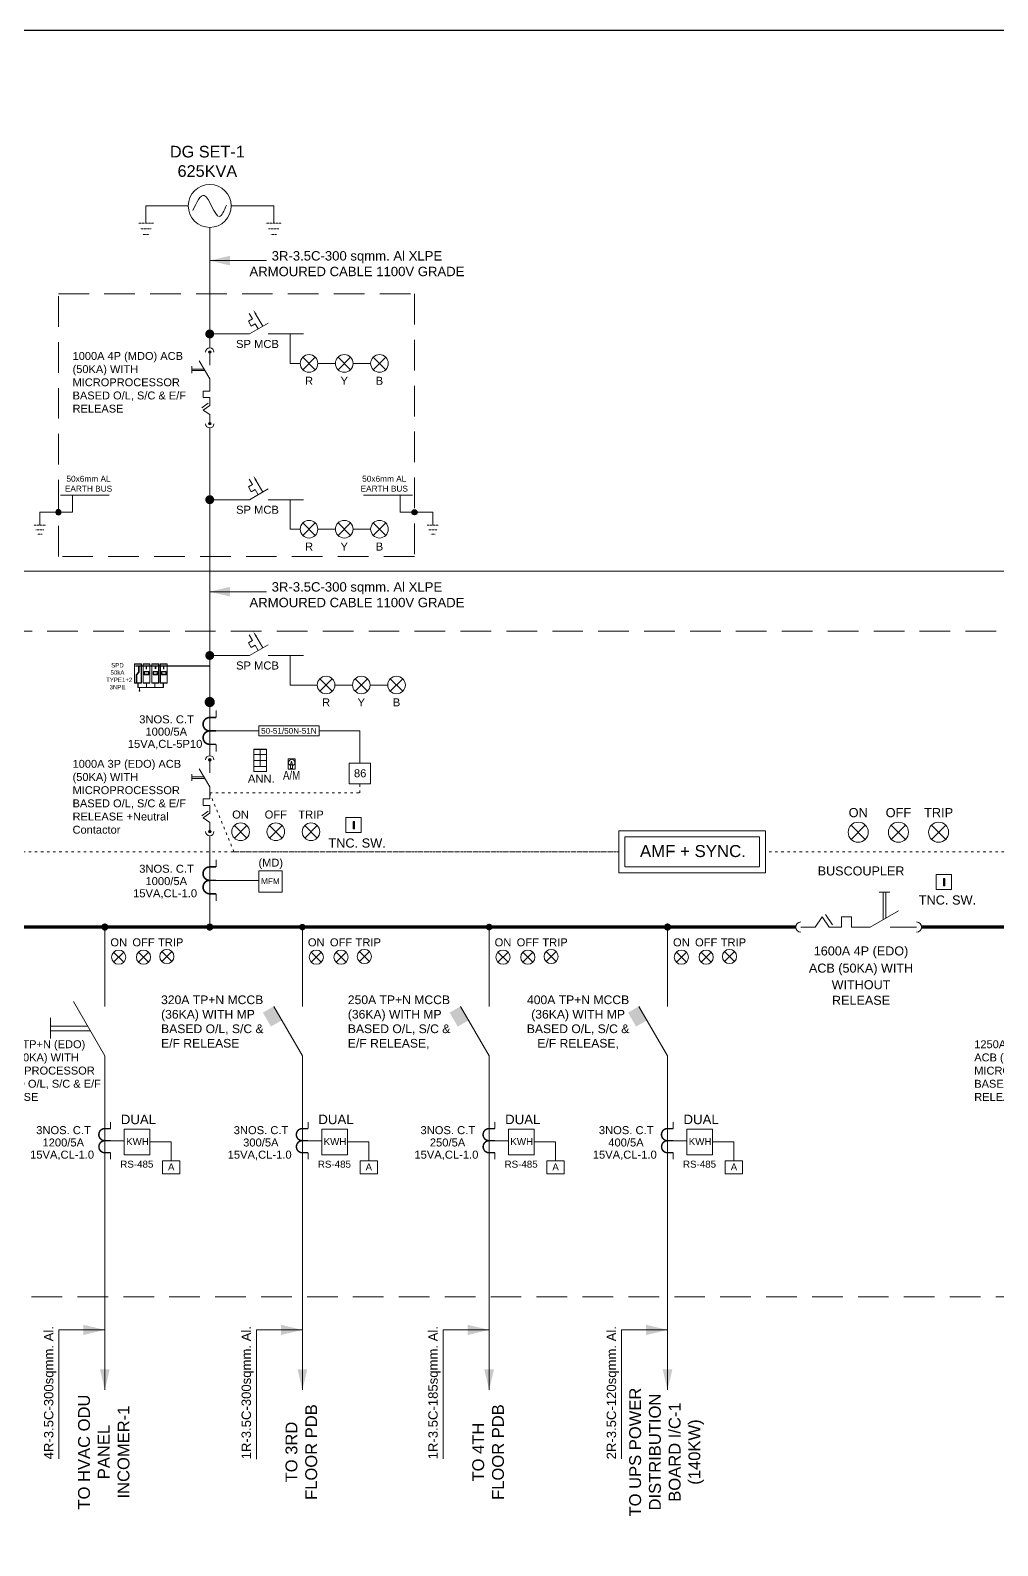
# Model space of a CAD drawing. Header units: millimetres. Extents: x 4788360 to 4919790, y -2746394 to -2630633.
# Drawn here: x 4836595 to 4860299, y -2710957 to -2673833 of the extents above; entities that cross this region are included whole.
import ezdxf
from ezdxf.enums import TextEntityAlignment as Align

# ---------------------------------------------------------------- set-up
doc = ezdxf.new("R2010")
doc.units = ezdxf.units.MM
doc.header["$MEASUREMENT"] = 0
for name, pattern in [('ACAD_ISO02W100', [15, 12, -3]), ('ACAD_ISO03W100', [30, 12, -18]), ('ACAD_ISO05W100', [33, 24, -3, 0, -3, 0, -3]), ('DASHED', [0.75, 0.5, -0.25])]:
    doc.linetypes.add(name, pattern=pattern)
for name, color, linetype in [('CONNECTIVITY', 7, 'Continuous'), ('SLD', 7, 'Continuous'), ('STCPL-E-sld panel', 1, 'DASHED')]:
    doc.layers.add(name, color=color, linetype=linetype)
doc.styles.add('ROMANS', font='arial.ttf')
doc.styles.add('ROMANT', font='arial.ttf')
doc.styles.get("Standard").update_dxf_attribs({"font": 'arial.ttf', "height": 200})

# ---------------------------------------------------------------- blocks, each defined once
blk = doc.blocks.new('AA')
at = {"layer": 'SLD', "linetype": 'Continuous'}
h = blk.add_hatch(color=256, dxfattribs=at)
h.paths.add_polyline_path([(-32312.31, 209.78), (-32312.31, 208.25), (-32310.78, 208.25, 0.414214)])
h.paths.add_polyline_path([(-32313.84, 208.25), (-32312.31, 208.25), (-32312.31, 209.78, 0.414213)])
h.paths.add_polyline_path([(-32312.31, 206.72), (-32312.31, 208.25), (-32313.84, 208.25, 0.414214)])
h.paths.add_polyline_path([(-32310.78, 208.25), (-32312.31, 208.25), (-32312.31, 206.72, 0.414213)])
blk.add_circle((-32312.31, 208.25), 1.53, dxfattribs=at)

msp = doc.modelspace()

# ---------------------------------------------------------------- hatches: boundary and pattern name
at = {"lineweight": 0}
for color, points in [(256, [(4841024, -2681714, 1), (4840961, -2681714, 1)]), (256, [(4841024, -2683471, 1), (4840961, -2683471, 1)]), (256, [(4841024, -2691706, 1), (4840961, -2691706, 1)]), (256, [(4841024, -2693463, 1), (4840961, -2693463, 1)]), (0, [(4842492, -2698239), (4842758, -2698086), (4842561, -2697744), (4842295, -2697898)]), (0, [(4847068, -2698239), (4847334, -2698086), (4847137, -2697744), (4846871, -2697897)]), (0, [(4851439, -2698239), (4851705, -2698086), (4851508, -2697744), (4851242, -2697897)])]:
    msp.add_hatch(color=color, dxfattribs=at).paths.add_polyline_path(points)
at = {"linetype": 'Continuous', "lineweight": 0}
h = msp.add_hatch(color=256, dxfattribs=at)
h.dxf.hatch_style = 1
h.paths.add_polyline_path([(4844506, -2693393), (4844538, -2693393), (4844538, -2693214), (4844506, -2693214)])
h = msp.add_hatch(color=256, dxfattribs=at)
h.dxf.hatch_style = 1
h.paths.add_polyline_path([(4858971, -2694789), (4859003, -2694789), (4859003, -2694610), (4858971, -2694610)])

# ---------------------------------------------------------------- linework, layer by layer
at = {"color": 0, "lineweight": 0}
for p, q in [((4840992, -2678886), (4840992, -2678744)), ((4841965, -2681272), (4842421, -2681008)), ((4841965, -2685332), (4842421, -2685069)), ((4841965, -2689149), (4842421, -2688885)), ((4843262, -2698959), (4842561, -2697744)), ((4847838, -2698959), (4847137, -2697744)), ((4852209, -2698959), (4851508, -2697744))]:
    msp.add_line(p, q, dxfattribs=at)
at = {"lineweight": 0}
for p, q in [((4840992, -2679475), (4842384, -2679475)), ((4840992, -2679475), (4842384, -2679475)), ((4840992, -2681610), (4840992, -2680686)), ((4840992, -2681272), (4841965, -2681272)), ((4840992, -2681272), (4841965, -2681272)), ((4842421, -2681272), (4843291, -2681272)), ((4840992, -2681938), (4840992, -2681745)), ((4840992, -2682035), (4840992, -2681745)), ((4840550, -2682231), (4840550, -2682065)), ((4840852, -2682131), (4840550, -2682131)), ((4840874, -2682169), (4840550, -2682169)), ((4840992, -2682375), (4840736, -2681930)), ((4843210, -2681994), (4842962, -2681994)), ((4843578, -2682147), (4843273, -2681842)), ((4843273, -2682147), (4843578, -2681842)), ((4844073, -2681994), (4843641, -2681994)), ((4844441, -2682147), (4844136, -2681842)), ((4844136, -2682147), (4844441, -2681842)), ((4844935, -2681994), (4844504, -2681994)), ((4845304, -2682147), (4844999, -2681842)), ((4844999, -2682147), (4845304, -2681842)), ((4840992, -2682375), (4840992, -2682670)), ((4840832, -2682670), (4840832, -2682830)), ((4840832, -2682670), (4840992, -2682670)), ((4840832, -2682830), (4840992, -2682830)), ((4840992, -2682571), (4840992, -2682670)), ((4840992, -2682830), (4840992, -2683022)), ((4840992, -2683022), (4840992, -2682830)), ((4840956, -2682970), (4840795, -2683082)), ((4840992, -2683022), (4840832, -2683135)), ((4840832, -2683135), (4840992, -2683247)), ((4840992, -2683247), (4840992, -2683471)), ((4840992, -2683502), (4840992, -2683370)), ((4840992, -2685332), (4841965, -2685332)), ((4840992, -2685332), (4841965, -2685332)), ((4842421, -2685332), (4843291, -2685332)), ((4843210, -2686055), (4842962, -2686055)), ((4843578, -2686208), (4843273, -2685903)), ((4843273, -2686208), (4843578, -2685903)), ((4844073, -2686055), (4843641, -2686055)), ((4844441, -2686208), (4844136, -2685903)), ((4844136, -2686208), (4844441, -2685903)), ((4844935, -2686055), (4844504, -2686055)), ((4845304, -2686208), (4844999, -2685903)), ((4844999, -2686208), (4845304, -2685903)), ((4840992, -2687586), (4842384, -2687586)), ((4840992, -2687586), (4842384, -2687586)), ((4840992, -2691602), (4840992, -2688563)), ((4840992, -2689149), (4841965, -2689149)), ((4840992, -2689149), (4841965, -2689149)), ((4842421, -2689149), (4843291, -2689149)), ((4843628, -2689872), (4842962, -2689872)), ((4843996, -2690024), (4843691, -2689719)), ((4843691, -2690024), (4843996, -2689719)), ((4844490, -2689872), (4844059, -2689872)), ((4844859, -2690024), (4844554, -2689719)), ((4844554, -2690024), (4844859, -2689719)), ((4845353, -2689872), (4844922, -2689872)), ((4845721, -2690024), (4845416, -2689719)), ((4845416, -2690024), (4845721, -2689719)), ((4841149, -2690668), (4841149, -2690494)), ((4842196, -2690997), (4841149, -2690997)), ((4841149, -2691327), (4841149, -2691501)), ((4840992, -2691930), (4840992, -2691737)), ((4840992, -2692027), (4840992, -2691737)), ((4840550, -2692223), (4840550, -2692056)), ((4840852, -2692123), (4840550, -2692123)), ((4840874, -2692161), (4840550, -2692161)), ((4840992, -2692366), (4840736, -2691922)), ((4840992, -2692366), (4840992, -2692661)), ((4840992, -2692563), (4840992, -2692661)), ((4840832, -2692661), (4840832, -2692822)), ((4840832, -2692661), (4840992, -2692661)), ((4840832, -2692822), (4840992, -2692822)), ((4840992, -2692822), (4840992, -2693014)), ((4840992, -2693014), (4840992, -2692822)), ((4840956, -2692962), (4840795, -2693074)), ((4840992, -2693014), (4840832, -2693126)), ((4840832, -2693126), (4840992, -2693239)), ((4840992, -2693239), (4840992, -2693463)), ((4841900, -2693620), (4841595, -2693315)), ((4841595, -2693620), (4841900, -2693315)), ((4842763, -2693620), (4842458, -2693315)), ((4842458, -2693620), (4842763, -2693315)), ((4843626, -2693620), (4843321, -2693315)), ((4843321, -2693620), (4843626, -2693315)), ((4857056, -2693653), (4856708, -2693305)), ((4856708, -2693653), (4857056, -2693305)), ((4858041, -2693653), (4857693, -2693305)), ((4857693, -2693653), (4858041, -2693305)), ((4859026, -2693653), (4858678, -2693305)), ((4858678, -2693653), (4859026, -2693305)), ((4840992, -2693494), (4840992, -2693362)), ((4840992, -2695801), (4840992, -2693566)), ((4841149, -2694328), (4841149, -2694154)), ((4842196, -2694944), (4842196, -2694421)), ((4842196, -2694421), (4842768, -2694421)), ((4842768, -2694944), (4842768, -2694421)), ((4842196, -2694657), (4841149, -2694657)), ((4841149, -2694987), (4841149, -2695161)), ((4842196, -2694944), (4842768, -2694944)), ((4857396, -2694947), (4857654, -2694947)), ((4857495, -2695618), (4857495, -2694947)), ((4857555, -2695583), (4857555, -2694947)), ((4856254, -2695744), (4856080, -2695496)), ((4857177, -2695801), (4857866, -2695404)), ((4838422, -2695801), (4838422, -2697744)), ((4838422, -2695801), (4838422, -2697744)), ((4838422, -2697075), (4838422, -2695801)), ((4843262, -2695802), (4843262, -2697744)), ((4843262, -2695802), (4843262, -2697744)), ((4843262, -2697075), (4843262, -2695802)), ((4847838, -2695801), (4847838, -2697744)), ((4847838, -2695801), (4847838, -2697744)), ((4847838, -2697075), (4847838, -2695801)), ((4852209, -2695801), (4852209, -2697744)), ((4852209, -2695801), (4852209, -2697744)), ((4852209, -2697075), (4852209, -2695801)), ((4855477, -2695801), (4855825, -2695801)), ((4855477, -2695801), (4855825, -2695801)), ((4855999, -2695553), (4855825, -2695801)), ((4856173, -2695801), (4855999, -2695553)), ((4856471, -2695801), (4856173, -2695801)), ((4856173, -2695801), (4856471, -2695801)), ((4856471, -2695553), (4856471, -2695801)), ((4856720, -2695553), (4856471, -2695553)), ((4856720, -2695553), (4856720, -2695801)), ((4857177, -2695801), (4856720, -2695801)), ((4857177, -2695801), (4856720, -2695801)), ((4857661, -2695801), (4858217, -2695801)), ((4857866, -2695801), (4858312, -2695801)), ((4838638, -2696662), (4838885, -2696416)), ((4838885, -2696662), (4838638, -2696416)), ((4839247, -2696662), (4839493, -2696416)), ((4839493, -2696662), (4839247, -2696416)), ((4839817, -2696646), (4840064, -2696400)), ((4840064, -2696646), (4839817, -2696400)), ((4843479, -2696663), (4843726, -2696416)), ((4843726, -2696663), (4843479, -2696416)), ((4844087, -2696663), (4844334, -2696416)), ((4844334, -2696663), (4844087, -2696416)), ((4844658, -2696647), (4844904, -2696400)), ((4844904, -2696647), (4844658, -2696400)), ((4848055, -2696662), (4848301, -2696416)), ((4848301, -2696662), (4848055, -2696416)), ((4848663, -2696662), (4848910, -2696416)), ((4848910, -2696662), (4848663, -2696416)), ((4849234, -2696646), (4849480, -2696400)), ((4849480, -2696646), (4849234, -2696400)), ((4852426, -2696662), (4852673, -2696416)), ((4852673, -2696662), (4852426, -2696416)), ((4853034, -2696662), (4853281, -2696416)), ((4853281, -2696662), (4853034, -2696416)), ((4853605, -2696646), (4853851, -2696400)), ((4853851, -2696646), (4853605, -2696400)), ((4838422, -2698959), (4837652, -2697626)), ((4837094, -2698529), (4837094, -2698029)), ((4838000, -2698228), (4837094, -2698228)), ((4838066, -2698343), (4837094, -2698343)), ((4838422, -2704796), (4838422, -2698959)), ((4843262, -2704797), (4843262, -2698959)), ((4847838, -2704796), (4847838, -2698959)), ((4852209, -2704796), (4852209, -2698959)), ((4838563, -2700738), (4838563, -2700581)), ((4843403, -2700738), (4843403, -2700582)), ((4847979, -2700738), (4847979, -2700581)), ((4852350, -2700738), (4852350, -2700581)), ((4838896, -2701035), (4838563, -2701035)), ((4838896, -2701379), (4838896, -2700751)), ((4838896, -2700751), (4839523, -2700751)), ((4839523, -2701379), (4839523, -2700751)), ((4843737, -2701035), (4843403, -2701035)), ((4843737, -2701379), (4843737, -2700752)), ((4843737, -2700752), (4844364, -2700752)), ((4844364, -2701379), (4844364, -2700752)), ((4848313, -2701035), (4847979, -2701035)), ((4848313, -2701379), (4848313, -2700751)), ((4848313, -2700751), (4848940, -2700751)), ((4848940, -2701379), (4848940, -2700751)), ((4852684, -2701035), (4852350, -2701035)), ((4852684, -2701379), (4852684, -2700751)), ((4852684, -2700751), (4853311, -2700751)), ((4853311, -2701379), (4853311, -2700751)), ((4838563, -2701331), (4838563, -2701488)), ((4838896, -2701379), (4839523, -2701379)), ((4843403, -2701331), (4843403, -2701488)), ((4843737, -2701379), (4844364, -2701379)), ((4847979, -2701331), (4847979, -2701488)), ((4848313, -2701379), (4848940, -2701379)), ((4852350, -2701331), (4852350, -2701488)), ((4852684, -2701379), (4853311, -2701379)), ((4838422, -2704607), (4838422, -2707137)), ((4843262, -2704607), (4843262, -2707137)), ((4847838, -2704607), (4847838, -2707137)), ((4852209, -2704607), (4852209, -2707137)), ((4837296, -2708833), (4837296, -2705670)), ((4842137, -2708834), (4842137, -2705671)), ((4846712, -2708833), (4846712, -2705670)), ((4851084, -2708833), (4851084, -2705670))]:
    msp.add_line(p, q, dxfattribs=at)
at = {"color": 7, "lineweight": 0}
for p, q in [((4838422, -2705670), (4837296, -2705670)), ((4843262, -2705671), (4842137, -2705671)), ((4847838, -2705670), (4846712, -2705670)), ((4852209, -2705670), (4851084, -2705670))]:
    msp.add_line(p, q, dxfattribs=at)
at = {"lineweight": 0}
for points, const_width in [([(4840938, -2681272, 1), (4841047, -2681272, 1)], 109), ([(4840938, -2685332, 1), (4841047, -2685332, 1)], 109), ([(4840938, -2689149, 1), (4841047, -2689149, 1)], 109), ([(4840930, -2690289, 1), (4841055, -2690289, 1)], 124), ([(4838378, -2695801, 1), (4838465, -2695801, 1)], 87.1), ([(4840949, -2695802, 1), (4841036, -2695802, 1)], 87.1), ([(4843223, -2695802, 1), (4843302, -2695802, 1)], 79.5), ([(4847798, -2695801, 1), (4847878, -2695801, 1)], 79.5), ([(4852166, -2695801, 1), (4852253, -2695801, 1)], 87.1)]:
    msp.add_lwpolyline(points, format="xyb", close=True, dxfattribs=dict(at, const_width=const_width))
for points in [[(4839147, -2689353), (4839317, -2689353), (4839317, -2689823), (4839147, -2689823)], [(4839152, -2689358), (4839312, -2689358), (4839312, -2689818), (4839152, -2689818)], [(4839357, -2689353), (4839527, -2689353), (4839527, -2689823), (4839357, -2689823)], [(4839362, -2689358), (4839522, -2689358), (4839522, -2689818), (4839362, -2689818)], [(4839387, -2689543), (4839499, -2689543), (4839499, -2689620), (4839387, -2689620)], [(4839392, -2689548), (4839494, -2689548), (4839494, -2689615), (4839392, -2689615)], [(4839397, -2689553), (4839489, -2689553), (4839489, -2689610), (4839397, -2689610)], [(4839572, -2689353), (4839742, -2689353), (4839742, -2689823), (4839572, -2689823)], [(4839577, -2689358), (4839737, -2689358), (4839737, -2689818), (4839577, -2689818)], [(4839602, -2689543), (4839715, -2689543), (4839715, -2689620), (4839602, -2689620)], [(4839607, -2689548), (4839710, -2689548), (4839710, -2689615), (4839607, -2689615)], [(4839612, -2689553), (4839705, -2689553), (4839705, -2689610), (4839612, -2689610)], [(4839780, -2689353), (4839950, -2689353), (4839950, -2689823), (4839780, -2689823)], [(4839785, -2689358), (4839945, -2689358), (4839945, -2689818), (4839785, -2689818)], [(4839810, -2689543), (4839923, -2689543), (4839923, -2689620), (4839810, -2689620)], [(4839815, -2689548), (4839918, -2689548), (4839918, -2689615), (4839815, -2689615)], [(4839820, -2689553), (4839913, -2689553), (4839913, -2689610), (4839820, -2689610)]]:
    msp.add_lwpolyline(points, close=True, dxfattribs=at)
for points in [[(4839174, -2689403), (4839434, -2689403)], [(4839174, -2689408), (4840989, -2689408), (4840989, -2689413), (4839439, -2689408), (4839439, -2689480)], [(4839174, -2689413), (4839434, -2689413), (4839434, -2689480)], [(4839249, -2689408), (4839249, -2689554), (4839187, -2689619), (4839187, -2689808)], [(4839254, -2689408), (4839254, -2689556), (4839192, -2689621), (4839192, -2689808)], [(4839259, -2689408), (4839259, -2689558), (4839197, -2689623), (4839197, -2689808)], [(4839264, -2689408), (4839264, -2689560), (4839202, -2689625), (4839202, -2689808), (4839202, -2689808), (4839202, -2689808)], [(4839439, -2689403), (4839434, -2689403), (4839434, -2689403)], [(4839439, -2689403), (4840992, -2689403), (4840992, -2689418), (4839444, -2689413), (4839444, -2689480)], [(4839659, -2689409), (4839659, -2689479)], [(4839664, -2689409), (4839664, -2689479)], [(4839669, -2689409), (4839669, -2689479)], [(4839858, -2689410), (4839858, -2689482)], [(4839863, -2689410), (4839863, -2689482)], [(4839868, -2689410), (4839868, -2689482)], [(4839232, -2689823), (4839232, -2689935), (4839444, -2689935), (4839444, -2689823)], [(4839237, -2689823), (4839237, -2689930), (4839439, -2689930), (4839439, -2689823)], [(4839270, -2689935), (4839270, -2690012)], [(4839444, -2689930), (4839645, -2689930)], [(4839444, -2689935), (4839645, -2689935)], [(4839645, -2689823), (4839645, -2689935), (4839858, -2689935), (4839858, -2689823)], [(4839650, -2689823), (4839650, -2689930), (4839853, -2689930), (4839853, -2689823)], [(4839252, -2690012), (4839288, -2690012)], [(4839258, -2690017), (4839281, -2690017)], [(4839264, -2690022), (4839276, -2690022)], [(4839276, -2690022), (4839268, -2690022)], [(4839268, -2690027), (4839272, -2690027), (4839272, -2690028)]]:
    msp.add_lwpolyline(points, dxfattribs=at)
for points, const_width in [([(4840992, -2690668, 0.996069), (4840992, -2690997)], 39.2), ([(4840992, -2690997, 0.988253), (4840992, -2691326)], 39.2), ([(4840992, -2694328, 0.996069), (4840992, -2694657)], 39.2), ([(4840992, -2694657, 0.988253), (4840992, -2694987)], 39.2), ([(4838422, -2700738, 0.996069), (4838422, -2701035)], 35.3), ([(4843262, -2700738, 0.996069), (4843262, -2701035)], 35.3), ([(4847838, -2700738, 0.996069), (4847838, -2701035)], 35.3), ([(4852209, -2700738, 0.996069), (4852209, -2701035)], 35.3), ([(4838422, -2701035, 0.988253), (4838422, -2701331)], 35.3), ([(4843262, -2701035, 0.988253), (4843262, -2701331)], 35.3), ([(4847838, -2701035, 0.988253), (4847838, -2701331)], 35.3), ([(4852209, -2701035, 0.988253), (4852209, -2701331)], 35.3)]:
    msp.add_lwpolyline(points, format="xyb", dxfattribs=dict(at, const_width=const_width))
for points, const_width in [([(4840992, -2690668), (4841149, -2690668)], 39.2), ([(4840992, -2690997), (4841149, -2690997)], 39.2), ([(4840992, -2691326), (4841149, -2691326)], 39.2), ([(4840992, -2694328), (4841149, -2694328)], 39.2), ([(4840992, -2694657), (4841149, -2694657)], 39.2), ([(4840992, -2694987), (4841149, -2694987)], 39.2), ([(4838422, -2700738), (4838563, -2700738)], 35.3), ([(4843262, -2700738), (4843403, -2700738)], 35.3), ([(4847838, -2700738), (4847979, -2700738)], 35.3), ([(4852209, -2700738), (4852350, -2700738)], 35.3), ([(4838422, -2701035), (4838563, -2701035)], 35.3), ([(4843262, -2701035), (4843403, -2701035)], 35.3), ([(4847838, -2701035), (4847979, -2701035)], 35.3), ([(4852209, -2701035), (4852350, -2701035)], 35.3), ([(4838422, -2701331), (4838563, -2701331)], 35.3), ([(4843262, -2701331), (4843403, -2701331)], 35.3), ([(4847838, -2701331), (4847979, -2701331)], 35.3), ([(4852209, -2701331), (4852350, -2701331)], 35.3)]:
    msp.add_lwpolyline(points, dxfattribs=dict(at, const_width=const_width))
at = {"color": 0, "lineweight": 0}
for points in [[(4844327, -2693116), (4844701, -2693116), (4844701, -2693482), (4844327, -2693482)], [(4844506, -2693214), (4844538, -2693214), (4844538, -2693393), (4844506, -2693393)], [(4858791, -2694513), (4859166, -2694513), (4859166, -2694879), (4858791, -2694879)], [(4858971, -2694610), (4859003, -2694610), (4859003, -2694789), (4858971, -2694789)]]:
    msp.add_lwpolyline(points, close=True, dxfattribs=at)
at = {"color": 1, "lineweight": 0, "const_width": 87.1}
msp.add_lwpolyline([(4810376, -2695802), (4855353, -2695801)], dxfattribs=at)
at = {"color": 1, "lineweight": 0}
msp.add_lwpolyline([(4841435, -2716421, 87.1, 87.1, 0), (4890415, -2716421, 87.1, 87.1, 0), (4890415, -2695801, 87.1, 87.1, 0), (4858437, -2695801, 0, 0, 0)], format="xyseb", dxfattribs=at)
at = {"color": 0, "lineweight": 0}
msp.add_circle((4840992, -2678136), 525, dxfattribs=at)
at = {"lineweight": 0}
for centre, radius in [((4840992, -2681714), 31.2), ((4843425, -2681994), 216), ((4844288, -2681994), 216), ((4845151, -2681994), 216), ((4840992, -2683471), 31.2), ((4843425, -2686055), 216), ((4844288, -2686055), 216), ((4845151, -2686055), 216), ((4843843, -2689872), 216), ((4844706, -2689872), 216), ((4845569, -2689872), 216), ((4840992, -2691706), 31.2), ((4841748, -2693467), 216), ((4842611, -2693467), 216), ((4843473, -2693467), 216), ((4856882, -2693479), 246), ((4857867, -2693479), 246), ((4858852, -2693479), 246), ((4840992, -2693463), 31.2), ((4838762, -2696539), 174), ((4839370, -2696539), 174), ((4839940, -2696523), 174), ((4843602, -2696540), 174), ((4844210, -2696540), 174), ((4844781, -2696523), 174), ((4848178, -2696539), 174), ((4848786, -2696539), 174), ((4849357, -2696523), 174), ((4852549, -2696539), 174), ((4853157, -2696539), 174), ((4853728, -2696523), 174)]:
    msp.add_circle(centre, radius, dxfattribs=at)
for centre, radius, start, end in [((4840992, -2681714), 103, 0, 180), ((4840992, -2683471), 103, 180, 0), ((4840992, -2691706), 103, 0, 180), ((4840992, -2693463), 103, 180, 0), ((4855477, -2695801), 124, 90, 270), ((4858312, -2695801), 124, 270, 90)]:
    msp.add_arc(centre, radius, start, end, dxfattribs=at)
for points in [[(4841489, -2679595), (4841489, -2679356), (4840992, -2679475)], [(4841489, -2687705), (4841489, -2687467), (4840992, -2687586)], [(4838541, -2706640), (4838303, -2706640), (4838422, -2707137)], [(4843381, -2706640), (4843143, -2706640), (4843262, -2707137)], [(4847957, -2706640), (4847719, -2706640), (4847838, -2707137)], [(4852328, -2706640), (4852090, -2706640), (4852209, -2707137)]]:
    msp.add_solid(points, dxfattribs=at)
at = {"color": 7, "lineweight": 0}
for points in [[(4837896, -2705544), (4837896, -2705796), (4838422, -2705670)], [(4842737, -2705545), (4842737, -2705797), (4843262, -2705671)], [(4847313, -2705544), (4847313, -2705796), (4847838, -2705670)], [(4851684, -2705544), (4851684, -2705796), (4852209, -2705670)]]:
    msp.add_solid(points, dxfattribs=at)
at = {"layer": 'CONNECTIVITY', "lineweight": 0, "ltscale": 5}
for p, q in [((4840992, -2678661), (4840992, -2680686)), ((4842037, -2680902), (4841940, -2680958)), ((4841940, -2680958), (4842008, -2681077)), ((4841960, -2680768), (4842037, -2680902)), ((4842008, -2681077), (4842104, -2681021)), ((4842104, -2681021), (4842178, -2681149)), ((4842962, -2681272), (4842962, -2681994)), ((4840992, -2683575), (4840992, -2688924)), ((4842037, -2684963), (4841940, -2685019)), ((4841940, -2685019), (4842008, -2685137)), ((4841960, -2684829), (4842037, -2684963)), ((4842008, -2685137), (4842104, -2685082)), ((4842104, -2685082), (4842178, -2685209)), ((4842962, -2685332), (4842962, -2686055)), ((4842037, -2688779), (4841940, -2688836)), ((4841940, -2688836), (4842008, -2688954)), ((4841960, -2688645), (4842037, -2688779)), ((4842008, -2688954), (4842104, -2688898)), ((4842104, -2688898), (4842178, -2689026)), ((4842962, -2689149), (4842962, -2689872)), ((4843672, -2690997), (4844672, -2690997)), ((4844672, -2690997), (4844672, -2691787)), ((4842227, -2691869), (4842227, -2691448)), ((4842075, -2691578), (4842380, -2691578)), ((4842075, -2691719), (4842380, -2691719)), ((4842075, -2691869), (4842380, -2691869)), ((4839523, -2701065), (4840046, -2701065)), ((4840046, -2701065), (4840046, -2701273)), ((4844364, -2701065), (4844887, -2701065)), ((4844364, -2701065), (4844887, -2701065)), ((4844887, -2701065), (4844887, -2701273)), ((4844887, -2701065), (4844887, -2701273)), ((4848940, -2701065), (4849463, -2701065)), ((4849463, -2701065), (4849463, -2701273)), ((4853311, -2701065), (4853834, -2701065)), ((4853834, -2701065), (4853834, -2701273)), ((4840046, -2701273), (4840046, -2701528)), ((4844887, -2701273), (4844887, -2701528)), ((4844887, -2701273), (4844887, -2701529)), ((4849463, -2701273), (4849463, -2701528)), ((4853834, -2701273), (4853834, -2701528))]:
    msp.add_line(p, q, dxfattribs=at)
at = {"layer": 'CONNECTIVITY', "linetype": 'Continuous', "lineweight": 0, "ltscale": 5}
for p, q in [((4842123, -2680792), (4842291, -2681083)), ((4842123, -2684852), (4842291, -2685144)), ((4842123, -2688669), (4842291, -2688960))]:
    msp.add_line(p, q, dxfattribs=at)
at = {"layer": 'CONNECTIVITY', "linetype": 'ACAD_ISO03W100', "lineweight": 0, "ltscale": 5}
for p, q in [((4840992, -2692514), (4844672, -2692514)), ((4844672, -2692514), (4844672, -2692295))]:
    msp.add_line(p, q, dxfattribs=at)
at = {"layer": 'CONNECTIVITY', "ltscale": 5}
msp.add_lwpolyline([(4788360, -2673833), (4919790, -2673833), (4919790, -2746394), (4788360, -2746394)], close=True, dxfattribs=at)
at = {"layer": 'CONNECTIVITY', "color": 6, "linetype": 'DASHED', "lineweight": 0, "ltscale": 1500}
for points in [[(4837284, -2680290), (4846006, -2680290), (4846006, -2686722), (4837284, -2686722)], [(4808887, -2688555), (4899626, -2688555), (4899626, -2725416), (4839050, -2725416), (4839050, -2713249), (4888002, -2713249), (4888002, -2704859), (4808887, -2704859)]]:
    msp.add_lwpolyline(points, close=True, dxfattribs=at)
at = {"layer": 'CONNECTIVITY', "color": 251, "linetype": 'ACAD_ISO05W100', "ltscale": 100, "true_color": 0x636466, "const_width": 25}
msp.add_lwpolyline([(4808329, -2687083), (4899888, -2687083)], dxfattribs=at)
at = {"layer": 'CONNECTIVITY', "lineweight": 0, "ltscale": 5}
for points in [[(4842196, -2690874), (4843672, -2690874), (4843672, -2691121), (4842196, -2691121)], [(4842072, -2691445), (4842383, -2691445), (4842383, -2691993), (4842072, -2691993)], [(4842075, -2691448), (4842380, -2691448), (4842380, -2691990), (4842075, -2691990)], [(4844409, -2691787), (4844934, -2691787), (4844934, -2692295), (4844409, -2692295)], [(4839833, -2701528), (4840259, -2701528), (4840259, -2701849), (4839833, -2701849)], [(4844674, -2701528), (4845100, -2701528), (4845100, -2701849), (4844674, -2701849)], [(4844674, -2701529), (4845100, -2701529), (4845100, -2701849), (4844674, -2701849)], [(4849250, -2701528), (4849676, -2701528), (4849676, -2701849), (4849250, -2701849)], [(4853621, -2701528), (4854047, -2701528), (4854047, -2701849), (4853621, -2701849)]]:
    msp.add_lwpolyline(points, close=True, dxfattribs=at)
at = {"layer": 'CONNECTIVITY', "linetype": 'ACAD_ISO03W100', "lineweight": 0, "ltscale": 5}
for points in [[(4851016, -2693956), (4827749, -2693956), (4827191, -2692514)], [(4840992, -2692514), (4841586, -2693956), (4851016, -2693956)], [(4878798, -2692514), (4877106, -2693956), (4854613, -2693956)]]:
    msp.add_lwpolyline(points, dxfattribs=at)
at = {"layer": 'CONNECTIVITY', "lineweight": 0, "ltscale": 5}
msp.add_open_spline([(4840579, -2678244), (4840672, -2678047), (4840893, -2677578), (4841176, -2678653), (4841344, -2678254), (4841401, -2678118)], degree=3, knots=[0, 0, 0, 0, 455.880172, 1088.911054, 1415.849604, 1415.849604, 1415.849604, 1415.849604], dxfattribs=at)
for points in [[(4842141, -2680781), (4842105, -2680802), (4842062, -2680685)], [(4842141, -2684842), (4842105, -2684863), (4842062, -2684746)], [(4842141, -2688659), (4842105, -2688679), (4842062, -2688563)]]:
    msp.add_solid(points, dxfattribs=at)
at = {"layer": 'SLD', "lineweight": 0}
msp.add_lwpolyline([(4842916, -2691683), (4843088, -2691683), (4843088, -2691934), (4842916, -2691934)], close=True, dxfattribs=at)
for points in [[(4842999, -2691738), (4842975, -2691827), (4843023, -2691827), (4842999, -2691738)], [(4843023, -2691827), (4843023, -2691916), (4842975, -2691916), (4842975, -2691827)]]:
    msp.add_lwpolyline(points, dxfattribs=at)
at = {"layer": 'SLD', "linetype": 'ACAD_ISO02W100', "lineweight": 0}
for points in [[(4851016, -2693442), (4854613, -2693442), (4854613, -2694471), (4851016, -2694471)], [(4851163, -2693589), (4854466, -2693589), (4854466, -2694324), (4851163, -2694324)]]:
    msp.add_lwpolyline(points, close=True, dxfattribs=at)
at = {"layer": 'SLD', "lineweight": 0}
msp.add_arc((4843001, -2691770), 77.8, 285.7462, 250.1675, dxfattribs=at)
at = {"layer": 'STCPL-E-sld panel', "color": 0, "lineweight": 0}
for p, q in [((4839615, -2678554), (4839236, -2678554)), ((4839556, -2678696), (4839296, -2678696)), ((4839497, -2678837), (4839355, -2678837)), ((4842370, -2678554), (4842749, -2678554)), ((4842429, -2678696), (4842689, -2678696)), ((4842488, -2678837), (4842630, -2678837)), ((4836974, -2685960), (4836683, -2685960)), ((4836929, -2686069), (4836729, -2686069)), ((4836883, -2686178), (4836774, -2686178)), ((4846316, -2685960), (4846607, -2685960)), ((4846362, -2686069), (4846562, -2686069)), ((4846407, -2686178), (4846516, -2686178))]:
    msp.add_line(p, q, dxfattribs=at)
at = {"layer": 'STCPL-E-sld panel', "color": 0, "linetype": 'Continuous', "lineweight": 0}
for points in [[(4840468, -2678136), (4839426, -2678136), (4839426, -2678554)], [(4841517, -2678136), (4842559, -2678136), (4842559, -2678554)], [(4837630, -2685225), (4837630, -2685638), (4836829, -2685638), (4836829, -2685960)], [(4837333, -2685225), (4838527, -2685225)], [(4845957, -2685225), (4844763, -2685225)], [(4845660, -2685225), (4845660, -2685638), (4846462, -2685638), (4846462, -2685960)]]:
    msp.add_lwpolyline(points, dxfattribs=at)

# ---------------------------------------------------------------- block references
at = {"layer": 'SLD', "lineweight": 0, "yscale": 40.90290161032108, "zscale": 40.90290161032108}
for p, xscale in [((3515617, -2694159), -40.90290161032108), ((6167674, -2694159), 40.90290161032108)]:
    msp.add_blockref('AA', p, dxfattribs=dict(at, xscale=xscale))

# ---------------------------------------------------------------- texts
at = {"lineweight": 0, "style": 'ROMANS'}
for s, height, p in [('SP MCB', 196, (4842162, -2681517)), ('R', 196, (4843425, -2682419)), ('Y', 196, (4844288, -2682419)), ('B', 196, (4845151, -2682419)), ('SP MCB', 196, (4842162, -2685578)), ('R', 196, (4843425, -2686480)), ('Y', 196, (4844288, -2686480)), ('B', 196, (4845151, -2686480)), ('SP MCB', 196, (4842162, -2689394)), ('R', 196, (4843843, -2690296)), ('Y', 196, (4844706, -2690296)), ('B', 196, (4845569, -2690296)), ('3NOS. C.T', 196, (4839933, -2690713)), ('1000/5A', 196, (4839927, -2691015)), ('50-51/50N-51N', 142.56, (4842932, -2690995)), ('15VA,CL-5P10', 196.02, (4839898, -2691314)), ('ANN.', 196, (4842255, -2692167)), ('86', 196, (4844678, -2692034)), ('ON', 196, (4841748, -2693045)), ('OFF', 196, (4842611, -2693045)), ('TRIP', 196, (4843473, -2693045)), ('ON', 223.7, (4856882, -2692998)), ('OFF', 223.7, (4857867, -2692998)), ('TRIP', 223.7, (4858852, -2692998)), ('3NOS. C.T', 196, (4839933, -2694373)), ('(MD)', 193.6, (4842487, -2694223)), ('BUSCOUPLER', 220.9, (4856951, -2694427)), ('1000/5A', 196, (4839927, -2694676)), ('MFM', 142.6, (4842478, -2694676)), ('15VA,CL-1.0', 196.02, (4839898, -2694974)), ('ON', 196, (4838762, -2696176)), ('OFF', 196, (4839370, -2696176)), ('TRIP', 196, (4840035, -2696176)), ('ON', 196, (4843602, -2696176)), ('OFF', 196, (4844210, -2696176)), ('TRIP', 196, (4844876, -2696176)), ('ON', 196, (4848178, -2696176)), ('OFF', 196, (4848786, -2696176)), ('TRIP', 196, (4849452, -2696176)), ('ON', 196, (4852549, -2696176)), ('OFF', 196, (4853157, -2696176)), ('TRIP', 196, (4853823, -2696176)), ('1600A 4P (EDO)', 220.94, (4856951, -2696387)), ('ACB (50KA) WITH', 220.94, (4856951, -2696807)), ('WITHOUT', 220.9, (4856951, -2697214)), ('RELEASE', 220.9, (4856951, -2697596)), ('3NOS. C.T', 196, (4837409, -2700777)), ('DUAL', 232.3, (4839245, -2700514)), ('3NOS. C.T', 196, (4842249, -2700777)), ('DUAL', 232.3, (4844086, -2700514)), ('3NOS. C.T', 196, (4846825, -2700777)), ('DUAL', 232.3, (4848662, -2700514)), ('3NOS. C.T', 196, (4851196, -2700777)), ('DUAL', 232.3, (4853033, -2700514)), ('1200/5A', 196, (4837403, -2701079)), ('KWH', 171.1, (4839221, -2701057)), ('300/5A', 196, (4842244, -2701079)), ('KWH', 171.1, (4844061, -2701057)), ('250/5A', 196, (4846819, -2701079)), ('KWH', 171.1, (4848637, -2701057)), ('400/5A', 196, (4851191, -2701079)), ('KWH', 171.1, (4853008, -2701057)), ('15VA,CL-1.0', 196.02, (4837374, -2701377)), ('15VA,CL-1.0', 196.02, (4842215, -2701378)), ('15VA,CL-1.0', 196.02, (4846791, -2701377)), ('15VA,CL-1.0', 196.02, (4851162, -2701377)), ('RS-485', 171.1, (4839206, -2701611)), ('A', 171, (4840049, -2701679)), ('RS-485', 171.1, (4844047, -2701611)), ('A', 171, (4844890, -2701679)), ('A', 171, (4844890, -2701679)), ('RS-485', 171.1, (4848622, -2701611)), ('A', 171, (4849466, -2701679)), ('RS-485', 171.1, (4852994, -2701611)), ('A', 171, (4853837, -2701679))]:
    msp.add_text(s, height=height, dxfattribs=at).set_placement(p, align=Align.MIDDLE_CENTER)
for p in [(4843900, -2693743), (4858365, -2695139)]:
    msp.add_text('TNC. SW.', height=223.7, dxfattribs=at).set_placement(p, align=Align.MIDDLE_LEFT)
at = {"lineweight": 0, "ltscale": 5, "style": 'ROMANS'}
for s, p in [('4R-3.5C-300sqmm. Al.', (4837046, -2708843)), ('1R-3.5C-300sqmm. Al.', (4841887, -2708843)), ('1R-3.5C-185sqmm. Al.', (4846463, -2708843)), ('2R-3.5C-120sqmm. Al.', (4850834, -2708843))]:
    msp.add_text(s, height=230, rotation=90, dxfattribs=at).set_placement(p, align=Align.MIDDLE_LEFT)
at = {"color": 0, "lineweight": 0, "ltscale": 5, "insert": (4840934, -2676663), "char_height": 285.08, "width": 1845.89, "attachment_point": 2, "style": 'ROMANT'}
msp.add_mtext('DG SET-1 625KVA', dxfattribs=at)
at = {"lineweight": 0, "ltscale": 5, "char_height": 230, "width": 5503.49, "attachment_point": 2, "style": 'ROMANS'}
for insert in [(4844599, -2679243), (4844599, -2687353)]:
    msp.add_mtext('3R-3.5C-300 sqmm. Al XLPE ARMOURED CABLE 1100V GRADE', dxfattribs=dict(at, insert=insert))
at = {"lineweight": 0, "attachment_point": 2, "style": 'ROMANS'}
for s, insert, char_height, width in [('\\pxql;1000A 4P (MDO) ACB (50KA) WITH MICROPROCESSOR BASED O/L, S/C & E/F RELEASE', (4839091, -2681714), 193.6, 2919.8), ('\\pxql;1000A 3P (EDO) ACB (50KA) WITH MICROPROCESSOR BASED O/L, S/C & E/F RELEASE +Neutral Contactor', (4839091, -2691706), 193.6, 2919.8), ('\\pxql;320A TP+N MCCB (36KA) WITH MP BASED O/L, S/C & E/F RELEASE', (4841071, -2697477), 212.96, 2542.32), ('\\pxql;250A TP+N MCCB (36KA) WITH MP BASED O/L, S/C & E/F RELEASE, ', (4845647, -2697477), 212.96, 2542.32), ('400A TP+N MCCB (36KA) WITH MP BASED O/L, S/C & E/F RELEASE, ', (4850018, -2697477), 212.96, 2542.32), ('\\pxql;1250A TP+N (EDO) ACB (50KA) WITH MICROPROCESSOR BASED O/L, S/C & E/F RELEASE ', (4837005, -2698575), 193.6, 2919.8), ('\\pxql;1250A TP+N (EDO) ACB (50KA) WITH MICROPROCESSOR BASED O/L, S/C & E/F RELEASE ', (4861185, -2698576), 193.6, 2919.8)]:
    msp.add_mtext(s, dxfattribs=dict(at, insert=insert, char_height=char_height, width=width))
at = {"lineweight": 0, "char_height": 290.4, "attachment_point": 5, "rotation": 90, "style": 'ROMANS'}
for s, insert, width in [('\\pxqc;TO HVAC ODU PANEL INCOMER-1', (4838397, -2708663), 3234.83), ('\\pxqc;TO UPS POWER DISTRIBUTION BOARD I/C-1 (140KW)', (4852185, -2708663), 3997.12), ('TO 3RD FLOOR PDB', (4843238, -2708663), 2719.15), ('TO 4TH FLOOR PDB', (4847814, -2708663), 2719.15)]:
    msp.add_mtext(s, dxfattribs=dict(at, insert=insert, width=width))
at = {"layer": 'SLD', "lineweight": 0}
for s, width, gutter_width, heights, insert, char_height, attachment_point in [('\\pxqc;50x6mm AL EARTH BUS ', 1656.05, 445, [806], (4838850, -2684747), 145.14, 3), ('\\pxqc;50x6mm AL EARTH BUS ', 1656.05, 445, [806], (4844440, -2684747), 145.14, 1), ('AMF + SYNC.', 2809.31, 957, [83.2], (4851534, -2693792), 294.64, 1)]:
    msp.add_mtext_dynamic_manual_height_columns(s, width=width, gutter_width=gutter_width, heights=heights, dxfattribs=dict(at, insert=insert, char_height=char_height, attachment_point=attachment_point))
at = {"layer": 'SLD', "color": 7, "lineweight": 0, "insert": (4838333, -2689335), "char_height": 80.26, "attachment_point": 1}
msp.add_mtext_dynamic_manual_height_columns('\\A1;\\pxqc;{\\H1.3333x;SPD \\P50kA \\P  TYPE1+2 3NPE} ', width=797.21, gutter_width=12.5, heights=[0], dxfattribs=at)
at = {"layer": 'SLD', "lineweight": 0, "insert": (4842787, -2691978), "char_height": 211.74, "width": 2411.01, "attachment_point": 1}
msp.add_mtext('{\\W0.8;A/M}', dxfattribs=at)

doc.saveas('drawing.dxf')
